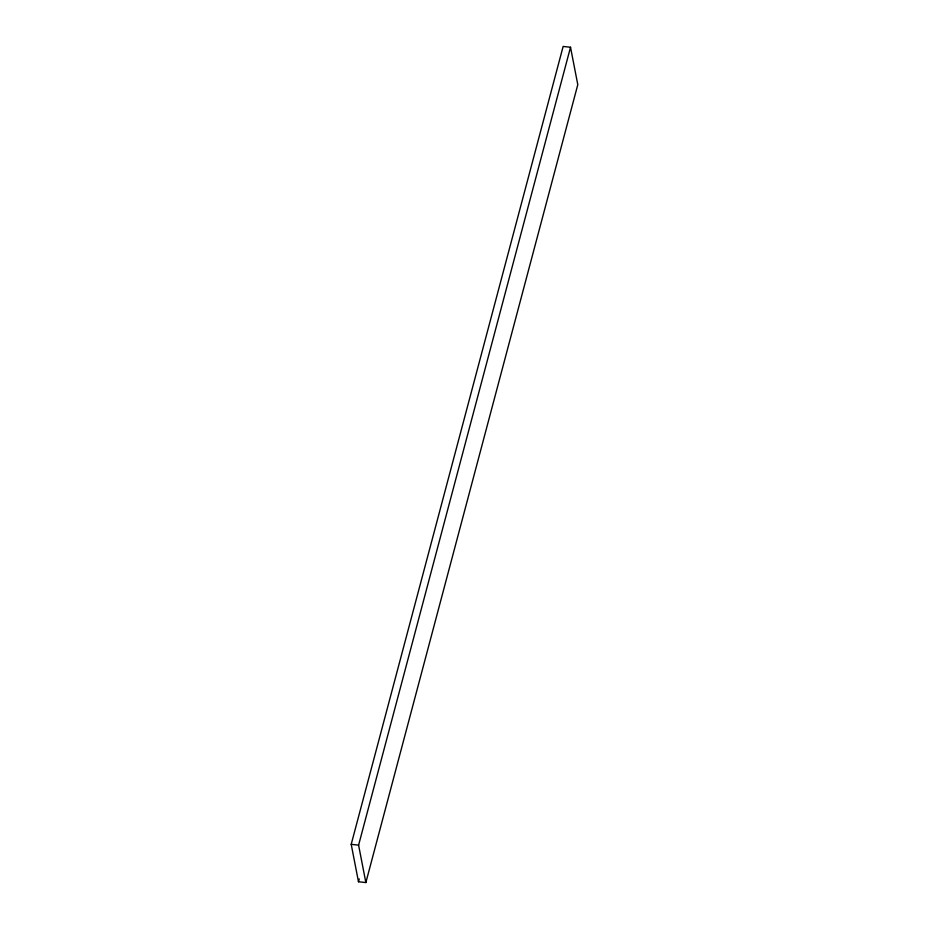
<?xml version="1.0" encoding="UTF-8"?>
<svg xmlns="http://www.w3.org/2000/svg" width="929" height="929" viewBox="0 0 929 929"><rect width="100%" height="100%" fill="white"/><g stroke="black" fill="none" stroke-linecap="round" stroke-linejoin="round"><path stroke-width="1.39" d="M351.208 844.345L563.137 46.45L570.522 47.251L577.792 84.655L365.863 882.55L358.478 881.749L351.208 844.345L358.594 845.146L365.863 882.55M358.594 845.146L570.522 47.251M358.478 881.749L359.221 878.939"/></g></svg>
